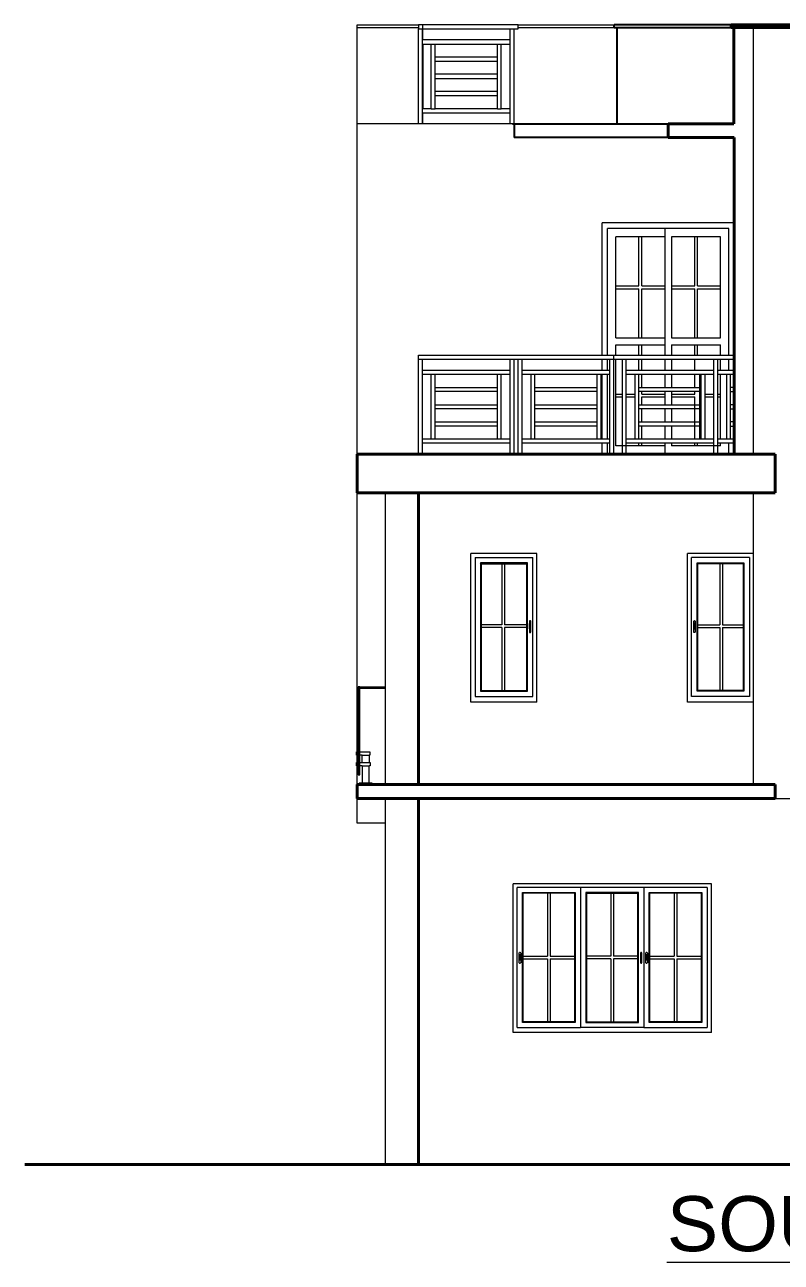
# Model space of a CAD drawing. Header units: inches. Extents: x 136316 to 139491, y -21083 to -17511.
# Drawn here: x 137223.7 to 137498.4, y -20126.7 to -19677.2 of the extents above; entities that cross this region are included whole.
import ezdxf

# ---------------------------------------------------------------- set-up
doc = ezdxf.new("R2010")
doc.units = ezdxf.units.IN
doc.header["$LTSCALE"] = 0.5
doc.header["$MEASUREMENT"] = 0
for name, color, linetype, lineweight in [('Annotate-Lite.w', 177, 'Continuous', 9), ('DIM 1-100', 4, 'Continuous', 13), ('HACTH', 253, 'Continuous', 9), ('PARAPET', 50, 'Continuous', 13), ('Text-100.w', 254, 'Continuous', 9), ('wall', 1, 'Continuous', 40), ('wall light', 6, 'Continuous', 25), ('window', 4, 'Continuous', 13)]:
    doc.layers.add(name, color=color, linetype=linetype, lineweight=lineweight)
doc.styles.add('arial', font='arial.ttf')

msp = doc.modelspace()

# ---------------------------------------------------------------- linework, layer by layer
at = {"layer": 'Annotate-Lite.w'}
for p, q in [((137344.38, -19713.19), (137344.38, -19677.19)), ((137344.38, -19677.19), (137366.71, -19677.19)), ((137402.93, -19677.19), (137437.71, -19677.19)), ((137344.38, -19678.19), (137366.71, -19678.19)), ((137402.93, -19678.19), (137437.71, -19678.19))]:
    msp.add_line(p, q, dxfattribs=at)
at = {"layer": 'DIM 1-100'}
for p, q in [((137481.36, -19749.19), (137433.36, -19749.19)), ((137433.36, -19797.19), (137433.36, -19749.19)), ((137479.36, -19751.19), (137435.36, -19751.19)), ((137435.36, -19797.19), (137435.36, -19751.19)), ((137479.36, -19797.19), (137479.36, -19751.19)), ((137456.11, -19754.19), (137438.36, -19754.19)), ((137438.36, -19790.94), (137438.36, -19754.19)), ((137476.36, -19754.19), (137458.61, -19754.19)), ((137476.36, -19790.94), (137476.36, -19754.19)), ((137438.36, -19797.19), (137438.36, -19793.44)), ((137476.36, -19797.19), (137476.36, -19793.44)), ((137433.36, -19802.69), (137433.36, -19798.69)), ((137435.36, -19802.69), (137435.36, -19798.69)), ((137438.36, -19830.19), (137438.36, -19798.69)), ((137476.36, -19802.69), (137476.36, -19798.69)), ((137479.36, -19802.69), (137479.36, -19798.69)), ((137433.36, -19827.69), (137433.36, -19804.19)), ((137435.36, -19827.69), (137435.36, -19804.19)), ((137476.36, -19827.69), (137476.36, -19804.19)), ((137433.36, -19833.19), (137433.36, -19829.19)), ((137435.36, -19833.19), (137435.36, -19829.19)), ((137456.11, -19830.19), (137438.36, -19830.19)), ((137476.36, -19830.19), (137458.61, -19830.19)), ((137476.36, -19830.19), (137476.36, -19829.19)), ((137479.36, -19833.19), (137479.36, -19829.19))]:
    msp.add_line(p, q, dxfattribs=at)
at = {"layer": 'HACTH'}
for p, q in [((137488.36, -19833.19), (137488.36, -19678.19)), ((137468.83, -19827.69), (137468.83, -19804.19)), ((137488.36, -19869.19), (137488.36, -19847.19)), ((137488.36, -19953.19), (137488.36, -19869.19)), ((137366.71, -19953.19), (137354.86, -19953.19)), ((137496.19, -19958.19), (137513.61, -19958.19))]:
    msp.add_line(p, q, dxfattribs=at)
at = {"layer": 'PARAPET'}
for p, q in [((137366.71, -19677.19), (137366.71, -19678.69)), ((137368.21, -19677.19), (137366.71, -19677.19)), ((137368.21, -19678.69), (137368.21, -19677.19)), ((137402.93, -19677.19), (137368.21, -19677.19)), ((137402.93, -19678.69), (137402.93, -19677.19)), ((137366.71, -19678.69), (137368.1, -19678.69)), ((137366.71, -19713.19), (137366.71, -19678.69)), ((137368.1, -19713.19), (137368.1, -19678.69)), ((137368.1, -19678.69), (137368.21, -19678.69)), ((137368.21, -19682.69), (137368.21, -19678.69)), ((137368.21, -19678.69), (137402.93, -19678.69)), ((137399.99, -19713.19), (137399.99, -19678.69)), ((137401.37, -19713.19), (137401.37, -19678.69)), ((137368.21, -19682.69), (137368.1, -19682.69)), ((137368.1, -19684.19), (137399.99, -19684.19)), ((137399.99, -19682.69), (137368.21, -19682.69)), ((137368.21, -19684.19), (137368.21, -19707.69)), ((137371.33, -19707.69), (137371.33, -19684.19)), ((137372.72, -19707.69), (137372.72, -19684.19)), ((137395.37, -19707.69), (137395.37, -19684.19)), ((137396.75, -19707.69), (137396.75, -19684.19)), ((137395.37, -19688.94), (137372.72, -19688.94)), ((137372.72, -19690.44), (137395.37, -19690.44)), ((137395.37, -19695.19), (137372.72, -19695.19)), ((137372.72, -19696.69), (137395.37, -19696.69)), ((137395.37, -19701.44), (137372.72, -19701.44)), ((137372.72, -19702.94), (137395.37, -19702.94)), ((137368.21, -19707.69), (137368.1, -19707.69)), ((137368.1, -19709.19), (137399.99, -19709.19)), ((137371.33, -19707.69), (137368.21, -19707.69)), ((137368.21, -19713.19), (137368.21, -19709.19)), ((137371.33, -19707.69), (137372.72, -19707.69)), ((137395.37, -19707.69), (137372.72, -19707.69)), ((137395.37, -19707.69), (137396.75, -19707.69)), ((137399.99, -19707.69), (137396.75, -19707.69)), ((137366.71, -19713.19), (137344.38, -19713.19)), ((137344.38, -19833.19), (137344.38, -19713.19)), ((137368.1, -19713.19), (137366.71, -19713.19)), ((137368.21, -19713.19), (137368.1, -19713.19)), ((137401.37, -19713.19), (137368.21, -19713.19)), ((137366.71, -19833.19), (137366.71, -19797.19)), ((137366.71, -19797.19), (137481.36, -19797.19)), ((137366.71, -19798.69), (137481.36, -19798.69)), ((137368.1, -19833.19), (137368.1, -19798.69)), ((137399.99, -19833.19), (137399.99, -19798.69)), ((137401.37, -19833.19), (137401.37, -19798.69)), ((137402.93, -19833.19), (137402.93, -19798.69)), ((137404.31, -19833.19), (137404.31, -19798.92)), ((137436.2, -19833.19), (137436.2, -19798.69)), ((137437.59, -19833.19), (137437.59, -19797.19)), ((137440.7, -19833.19), (137440.7, -19798.69)), ((137442.08, -19833.19), (137442.08, -19798.92)), ((137473.97, -19833.19), (137473.97, -19798.69)), ((137475.36, -19833.19), (137475.36, -19798.69)), ((137368.1, -19802.69), (137384.16, -19802.69)), ((137384.16, -19802.69), (137399.99, -19802.69)), ((137404.31, -19802.69), (137420.16, -19802.69)), ((137420.16, -19802.69), (137436.2, -19802.69)), ((137442.08, -19802.69), (137457.93, -19802.69)), ((137457.93, -19802.69), (137473.97, -19802.69)), ((137475.36, -19802.69), (137481.36, -19802.69)), ((137399.99, -19804.19), (137368.1, -19804.19)), ((137371.33, -19827.69), (137371.33, -19804.19)), ((137372.72, -19827.69), (137372.72, -19804.19)), ((137395.37, -19827.69), (137395.37, -19804.19)), ((137396.75, -19827.69), (137396.75, -19804.19)), ((137436.2, -19804.19), (137404.31, -19804.19)), ((137407.55, -19827.69), (137407.55, -19804.19)), ((137408.94, -19827.69), (137408.94, -19804.19)), ((137431.58, -19827.69), (137431.58, -19804.19)), ((137432.97, -19827.69), (137432.97, -19804.19)), ((137473.97, -19804.19), (137442.08, -19804.19)), ((137445.32, -19827.69), (137445.32, -19804.19)), ((137446.7, -19827.69), (137446.7, -19804.19)), ((137469.35, -19827.69), (137469.35, -19804.19)), ((137470.74, -19827.69), (137470.74, -19804.19)), ((137481.36, -19804.19), (137475.36, -19804.19)), ((137478.6, -19827.69), (137478.6, -19804.19)), ((137479.98, -19827.69), (137479.98, -19804.19)), ((137372.72, -19808.94), (137395.37, -19808.94)), ((137395.37, -19810.44), (137372.72, -19810.44)), ((137408.94, -19808.94), (137431.58, -19808.94)), ((137431.58, -19810.44), (137408.94, -19810.44)), ((137446.7, -19808.94), (137469.35, -19808.94)), ((137469.35, -19810.44), (137446.7, -19810.44)), ((137481.36, -19808.94), (137479.98, -19808.94)), ((137479.98, -19810.44), (137481.36, -19810.44)), ((137372.72, -19815.19), (137395.37, -19815.19)), ((137395.37, -19816.69), (137372.72, -19816.69)), ((137408.94, -19815.19), (137431.58, -19815.19)), ((137431.58, -19816.69), (137408.94, -19816.69)), ((137446.7, -19815.19), (137469.35, -19815.19)), ((137469.35, -19816.69), (137446.7, -19816.69)), ((137481.36, -19815.19), (137479.98, -19815.19)), ((137479.98, -19816.69), (137481.36, -19816.69)), ((137372.72, -19821.44), (137395.37, -19821.44)), ((137408.94, -19821.44), (137431.58, -19821.44)), ((137446.7, -19821.44), (137469.35, -19821.44)), ((137481.36, -19821.44), (137479.98, -19821.44)), ((137395.37, -19822.94), (137372.72, -19822.94)), ((137431.58, -19822.94), (137408.94, -19822.94)), ((137469.35, -19822.94), (137446.7, -19822.94)), ((137479.98, -19822.94), (137481.36, -19822.94)), ((137371.33, -19827.69), (137368.1, -19827.69)), ((137399.99, -19829.19), (137368.1, -19829.19)), ((137372.72, -19827.69), (137371.33, -19827.69)), ((137395.37, -19827.69), (137372.72, -19827.69)), ((137396.75, -19827.69), (137395.37, -19827.69)), ((137399.99, -19827.69), (137396.75, -19827.69)), ((137407.55, -19827.69), (137404.31, -19827.69)), ((137436.2, -19829.19), (137404.31, -19829.19)), ((137408.94, -19827.69), (137407.55, -19827.69)), ((137431.58, -19827.69), (137408.94, -19827.69)), ((137432.97, -19827.69), (137431.58, -19827.69)), ((137436.2, -19827.69), (137432.97, -19827.69)), ((137445.32, -19827.69), (137442.08, -19827.69)), ((137473.97, -19829.19), (137442.08, -19829.19)), ((137446.7, -19827.69), (137445.32, -19827.69)), ((137469.35, -19827.69), (137446.7, -19827.69)), ((137470.74, -19827.69), (137469.35, -19827.69)), ((137473.97, -19827.69), (137470.74, -19827.69)), ((137481.36, -19827.69), (137475.36, -19827.69)), ((137481.36, -19829.19), (137475.36, -19829.19)), ((137475.58, -19833.19), (137475.36, -19833.19)), ((137344.38, -19941.32), (137344.38, -19847.19)), ((137354.71, -19953.19), (137354.71, -19847.19)), ((137344.38, -19945.1), (137344.38, -19942.53)), ((137344.38, -19953.19), (137344.38, -19946.34)), ((137344.38, -19967.19), (137344.38, -19958.17)), ((137354.71, -20091.19), (137354.71, -19958.19)), ((137354.71, -19967.19), (137344.38, -19967.19))]:
    msp.add_line(p, q, dxfattribs=at)
at = {"layer": 'wall'}
for p, q in [((137480.23, -19677.19), (137610.86, -19677.19)), ((137480.23, -19678.19), (137480.23, -19677.19)), ((137480.23, -19678.19), (137610.86, -19678.19)), ((137481.23, -19713.19), (137481.23, -19678.19)), ((137457.36, -19713.19), (137457.36, -19718.19)), ((137457.36, -19713.19), (137481.23, -19713.19)), ((137481.23, -19713.19), (137481.23, -19713.19)), ((137457.36, -19718.19), (137481.36, -19718.19)), ((137481.36, -19718.19), (137481.36, -19833.19)), ((137496.19, -19833.19), (137344.38, -19833.19)), ((137344.38, -19847.19), (137344.38, -19833.19)), ((137496.19, -19847.19), (137496.19, -19833.19)), ((137344.38, -19847.19), (137354.86, -19847.19)), ((137354.86, -19847.19), (137366.71, -19847.19)), ((137366.71, -19847.19), (137496.19, -19847.19)), ((137366.71, -19925.19), (137366.71, -19847.19)), ((137366.71, -19953.19), (137366.71, -19925.19)), ((137344.38, -19958.19), (137344.38, -19953.19)), ((137488.36, -19953.19), (137344.38, -19953.19)), ((137488.36, -19953.19), (137496.19, -19953.19)), ((137496.19, -19953.19), (137496.19, -19958.19)), ((137344.38, -19958.19), (137354.86, -19958.19)), ((137354.86, -19958.19), (137496.19, -19958.19)), ((137366.71, -19958.19), (137366.71, -20091.19)), ((137223.71, -20091.19), (137862.15, -20091.19))]:
    msp.add_line(p, q, dxfattribs=at)
at = {"layer": 'wall light'}
for p, q in [((137437.71, -19678.19), (137437.71, -19677.19)), ((137480.23, -19677.19), (137437.71, -19677.19)), ((137437.71, -19678.19), (137480.23, -19678.19)), ((137438.71, -19678.19), (137438.71, -19713.19)), ((137400.87, -19713.19), (137457.36, -19713.19)), ((137401.37, -19713.19), (137401.37, -19718.19)), ((137457.49, -19718.19), (137401.37, -19718.19)), ((137366.71, -19953.19), (137366.71, -19847.19)), ((137366.71, -20091.19), (137366.71, -19958.19))]:
    msp.add_line(p, q, dxfattribs=at)
at = {"layer": 'window'}
for p, q in [((137456.11, -19751.19), (137456.11, -19797.19)), ((137446.73, -19772.07), (137446.73, -19754.19)), ((137447.73, -19772.07), (137447.73, -19754.19)), ((137458.61, -19754.19), (137458.61, -19790.94)), ((137466.98, -19772.07), (137466.98, -19754.19)), ((137467.98, -19772.07), (137467.98, -19754.19)), ((137438.36, -19772.07), (137446.73, -19772.07)), ((137447.73, -19772.07), (137456.11, -19772.07)), ((137458.61, -19772.07), (137466.98, -19772.07)), ((137467.98, -19772.07), (137476.36, -19772.07)), ((137438.36, -19773.07), (137446.73, -19773.07)), ((137446.73, -19790.94), (137446.73, -19773.07)), ((137447.73, -19790.94), (137447.73, -19773.07)), ((137447.73, -19773.07), (137456.11, -19773.07)), ((137458.61, -19773.07), (137466.98, -19773.07)), ((137466.98, -19790.94), (137466.98, -19773.07)), ((137467.98, -19790.94), (137467.98, -19773.07)), ((137467.98, -19773.07), (137476.36, -19773.07)), ((137438.36, -19790.94), (137456.11, -19790.94)), ((137438.36, -19793.44), (137456.11, -19793.44)), ((137446.73, -19797.19), (137446.73, -19793.44)), ((137447.73, -19797.19), (137447.73, -19793.44)), ((137458.61, -19790.94), (137476.36, -19790.94)), ((137458.61, -19793.44), (137458.61, -19797.19)), ((137458.61, -19793.44), (137476.36, -19793.44)), ((137466.98, -19797.19), (137466.98, -19793.44)), ((137467.98, -19797.19), (137467.98, -19793.44)), ((137446.73, -19802.69), (137446.73, -19798.69)), ((137447.73, -19802.69), (137447.73, -19798.69)), ((137456.11, -19798.69), (137456.11, -19802.69)), ((137458.61, -19798.69), (137458.61, -19802.69)), ((137466.98, -19802.69), (137466.98, -19798.69)), ((137446.73, -19808.94), (137446.73, -19804.19)), ((137447.73, -19808.94), (137447.73, -19804.19)), ((137456.11, -19804.19), (137456.11, -19808.94)), ((137458.61, -19804.19), (137458.61, -19808.94)), ((137466.98, -19808.94), (137466.98, -19804.19)), ((137438.36, -19811.32), (137440.7, -19811.32)), ((137438.36, -19812.32), (137440.7, -19812.32)), ((137442.08, -19811.32), (137445.32, -19811.32)), ((137442.08, -19812.32), (137445.32, -19812.32)), ((137446.7, -19811.32), (137446.73, -19811.32)), ((137446.7, -19812.32), (137446.73, -19812.32)), ((137446.73, -19811.32), (137446.73, -19810.44)), ((137446.73, -19815.19), (137446.73, -19812.32)), ((137447.73, -19811.32), (137447.73, -19810.44)), ((137447.73, -19811.32), (137456.11, -19811.32)), ((137447.73, -19815.19), (137447.73, -19812.32)), ((137447.73, -19812.32), (137456.11, -19812.32)), ((137456.11, -19810.44), (137456.11, -19815.19)), ((137458.61, -19810.44), (137458.61, -19815.19)), ((137458.61, -19811.32), (137466.98, -19811.32)), ((137458.61, -19812.32), (137466.98, -19812.32)), ((137466.98, -19811.32), (137466.98, -19810.44)), ((137466.98, -19827.69), (137466.98, -19812.32)), ((137468.83, -19811.32), (137469.35, -19811.32)), ((137468.83, -19812.32), (137469.35, -19812.32)), ((137470.74, -19811.32), (137473.97, -19811.32)), ((137470.74, -19812.32), (137473.97, -19812.32)), ((137475.36, -19811.32), (137476.36, -19811.32)), ((137475.36, -19812.32), (137476.36, -19812.32)), ((137446.73, -19821.44), (137446.73, -19816.69)), ((137447.73, -19821.44), (137447.73, -19816.69)), ((137456.11, -19816.69), (137456.11, -19821.44)), ((137458.61, -19816.69), (137458.61, -19821.44)), ((137446.73, -19827.69), (137446.73, -19822.94)), ((137447.73, -19827.69), (137447.73, -19822.94)), ((137456.11, -19822.94), (137456.11, -19827.69)), ((137458.61, -19822.94), (137458.61, -19827.69)), ((137446.73, -19830.19), (137446.73, -19829.19)), ((137447.73, -19830.19), (137447.73, -19829.19)), ((137456.11, -19829.19), (137456.11, -19833.19)), ((137458.61, -19829.19), (137458.61, -19830.19)), ((137466.98, -19830.19), (137466.98, -19829.19)), ((137467.98, -19830.19), (137467.98, -19829.19)), ((137385.71, -19923.19), (137385.71, -19869.19)), ((137409.71, -19869.19), (137385.71, -19869.19)), ((137387.21, -19870.69), (137408.21, -19870.69)), ((137387.21, -19870.69), (137387.21, -19921.19)), ((137408.21, -19921.19), (137408.21, -19870.69)), ((137409.71, -19923.19), (137409.71, -19869.19)), ((137464.36, -19923.19), (137464.36, -19869.19)), ((137488.36, -19869.19), (137464.36, -19869.19)), ((137465.86, -19921.19), (137465.86, -19870.69)), ((137486.86, -19870.69), (137465.86, -19870.69)), ((137486.86, -19870.69), (137486.86, -19921.19)), ((137406.21, -19872.69), (137389.21, -19872.69)), ((137389.21, -19872.69), (137389.21, -19919.19)), ((137389.46, -19872.94), (137389.21, -19872.69)), ((137389.46, -19872.94), (137389.46, -19918.94)), ((137389.46, -19872.94), (137405.96, -19872.94)), ((137396.96, -19872.94), (137396.96, -19895.15)), ((137397.96, -19872.94), (137397.96, -19895.15)), ((137405.96, -19872.94), (137406.21, -19872.69)), ((137405.96, -19918.94), (137405.96, -19872.94)), ((137406.21, -19919.19), (137406.21, -19872.69)), ((137467.86, -19919.19), (137467.86, -19872.69)), ((137467.86, -19872.69), (137484.86, -19872.69)), ((137468.11, -19872.94), (137467.86, -19872.69)), ((137468.11, -19918.94), (137468.11, -19872.94)), ((137484.61, -19872.94), (137468.11, -19872.94)), ((137476.11, -19872.94), (137476.11, -19895.15)), ((137477.11, -19872.94), (137477.11, -19895.15)), ((137484.61, -19872.94), (137484.86, -19872.69)), ((137484.61, -19872.94), (137484.61, -19918.94)), ((137484.86, -19872.69), (137484.86, -19919.19)), ((137396.96, -19895.15), (137389.46, -19895.15)), ((137396.96, -19896.15), (137389.46, -19896.15)), ((137396.96, -19896.15), (137396.96, -19918.94)), ((137405.96, -19895.15), (137397.96, -19895.15)), ((137397.96, -19896.15), (137397.96, -19918.94)), ((137405.96, -19896.15), (137397.96, -19896.15)), ((137406.94, -19893.83), (137406.93, -19893.87)), ((137406.93, -19893.87), (137406.93, -19893.91)), ((137406.93, -19893.91), (137406.93, -19897.68)), ((137406.93, -19897.72), (137406.93, -19897.68)), ((137406.93, -19897.68), (137406.94, -19897.76)), ((137406.93, -19897.72), (137406.94, -19897.76)), ((137406.96, -19893.8), (137406.94, -19893.83)), ((137406.94, -19897.76), (137406.96, -19897.79)), ((137406.98, -19893.76), (137406.96, -19893.8)), ((137406.96, -19897.79), (137406.98, -19897.82)), ((137407.01, -19893.74), (137406.98, -19893.76)), ((137406.98, -19897.82), (137407.01, -19897.85)), ((137407.04, -19893.71), (137407.01, -19893.74)), ((137407.01, -19897.85), (137407.04, -19897.88)), ((137407.02, -19894.66), (137407.04, -19894.63)), ((137407.02, -19894.68), (137407.02, -19894.66)), ((137407.02, -19894.71), (137407.02, -19894.68)), ((137407.02, -19894.98), (137407.02, -19894.71)), ((137407.02, -19894.93), (137407.04, -19894.91)), ((137407.02, -19894.96), (137407.02, -19894.93)), ((137407.02, -19894.98), (137407.02, -19894.96)), ((137407.02, -19896.61), (137407.02, -19894.98)), ((137407.02, -19896.61), (137407.02, -19896.63)), ((137407.02, -19896.63), (137407.02, -19896.66)), ((137407.02, -19896.66), (137407.04, -19896.68)), ((137407.08, -19893.69), (137407.04, -19893.71)), ((137407.04, -19894.63), (137407.05, -19894.61)), ((137407.04, -19894.91), (137407.05, -19894.89)), ((137407.04, -19896.68), (137407.05, -19896.7)), ((137407.04, -19897.88), (137407.08, -19897.9)), ((137407.05, -19894.61), (137407.07, -19894.59)), ((137407.05, -19894.89), (137407.07, -19894.87)), ((137407.05, -19896.7), (137407.07, -19896.72)), ((137407.07, -19894.59), (137407.09, -19894.57)), ((137407.07, -19894.87), (137407.09, -19894.85)), ((137407.07, -19896.72), (137407.09, -19896.74)), ((137407.12, -19893.68), (137407.08, -19893.69)), ((137407.08, -19897.9), (137407.12, -19897.91)), ((137407.09, -19894.57), (137407.12, -19894.56)), ((137407.09, -19894.85), (137407.12, -19894.84)), ((137407.09, -19896.74), (137407.12, -19896.75)), ((137407.16, -19893.67), (137407.12, -19893.68)), ((137407.12, -19894.56), (137407.14, -19894.55)), ((137407.12, -19894.84), (137407.14, -19894.83)), ((137407.12, -19896.75), (137407.14, -19896.76)), ((137407.12, -19897.91), (137407.16, -19897.92)), ((137407.14, -19894.55), (137407.17, -19894.54)), ((137407.14, -19894.83), (137407.17, -19894.82)), ((137407.14, -19896.76), (137407.17, -19896.77)), ((137407.2, -19893.66), (137407.16, -19893.67)), ((137407.16, -19897.92), (137407.2, -19897.93)), ((137407.17, -19894.54), (137407.2, -19894.54)), ((137407.17, -19894.82), (137407.2, -19894.82)), ((137407.17, -19896.77), (137407.2, -19896.77)), ((137407.24, -19893.67), (137407.2, -19893.66)), ((137407.2, -19894.54), (137407.23, -19894.54)), ((137407.2, -19894.82), (137407.23, -19894.82)), ((137407.2, -19896.77), (137407.23, -19896.77)), ((137407.2, -19897.93), (137407.24, -19897.92)), ((137407.23, -19894.54), (137407.26, -19894.55)), ((137407.23, -19894.82), (137407.26, -19894.83)), ((137407.23, -19896.77), (137407.26, -19896.76)), ((137407.29, -19893.68), (137407.24, -19893.67)), ((137407.24, -19897.92), (137407.29, -19897.91)), ((137407.26, -19894.55), (137407.28, -19894.56)), ((137407.26, -19894.83), (137407.28, -19894.84)), ((137407.26, -19896.76), (137407.28, -19896.75)), ((137407.28, -19894.56), (137407.31, -19894.57)), ((137407.28, -19894.84), (137407.31, -19894.85)), ((137407.28, -19896.75), (137407.31, -19896.74)), ((137407.33, -19893.69), (137407.29, -19893.68)), ((137407.29, -19897.91), (137407.33, -19897.9)), ((137407.31, -19894.57), (137407.33, -19894.59)), ((137407.31, -19894.85), (137407.33, -19894.87)), ((137407.31, -19896.74), (137407.33, -19896.72)), ((137407.36, -19893.71), (137407.33, -19893.69)), ((137407.33, -19894.59), (137407.35, -19894.61)), ((137407.33, -19894.87), (137407.35, -19894.89)), ((137407.33, -19896.72), (137407.35, -19896.7)), ((137407.33, -19897.9), (137407.36, -19897.88)), ((137407.35, -19894.61), (137407.37, -19894.63)), ((137407.35, -19894.89), (137407.37, -19894.91)), ((137407.35, -19896.7), (137407.37, -19896.68)), ((137407.4, -19893.74), (137407.36, -19893.71)), ((137407.36, -19897.88), (137407.4, -19897.85)), ((137407.37, -19894.63), (137407.38, -19894.66)), ((137407.37, -19894.91), (137407.38, -19894.93)), ((137407.37, -19896.68), (137407.38, -19896.66)), ((137407.38, -19894.66), (137407.38, -19894.68)), ((137407.38, -19894.68), (137407.39, -19894.71)), ((137407.38, -19894.93), (137407.38, -19894.96)), ((137407.38, -19894.96), (137407.39, -19894.98)), ((137407.38, -19896.63), (137407.39, -19896.61)), ((137407.38, -19896.66), (137407.38, -19896.63)), ((137407.39, -19896.61), (137407.39, -19894.71)), ((137407.42, -19893.76), (137407.4, -19893.74)), ((137407.4, -19897.85), (137407.42, -19897.82)), ((137407.45, -19893.8), (137407.42, -19893.76)), ((137407.42, -19897.82), (137407.45, -19897.79)), ((137407.46, -19893.83), (137407.45, -19893.8)), ((137407.45, -19897.79), (137407.46, -19897.76)), ((137407.47, -19893.87), (137407.46, -19893.83)), ((137407.48, -19893.91), (137407.46, -19893.83)), ((137407.46, -19897.76), (137407.47, -19897.72)), ((137407.48, -19893.91), (137407.47, -19893.87)), ((137407.47, -19897.72), (137407.48, -19897.68)), ((137407.48, -19897.68), (137407.48, -19893.91)), ((137466.6, -19893.87), (137466.61, -19893.83)), ((137466.6, -19893.91), (137466.61, -19893.83)), ((137466.6, -19893.91), (137466.6, -19893.87)), ((137466.6, -19897.68), (137466.6, -19893.91)), ((137466.6, -19897.72), (137466.6, -19897.68)), ((137466.61, -19897.76), (137466.6, -19897.72)), ((137466.61, -19893.83), (137466.63, -19893.8)), ((137466.61, -19897.76), (137466.63, -19897.79)), ((137466.63, -19893.8), (137466.65, -19893.76)), ((137466.63, -19897.79), (137466.65, -19897.82)), ((137466.68, -19893.74), (137466.65, -19893.76)), ((137466.65, -19897.82), (137466.68, -19897.85)), ((137466.71, -19893.71), (137466.68, -19893.74)), ((137466.71, -19897.88), (137466.68, -19897.85)), ((137466.7, -19894.66), (137466.69, -19894.68)), ((137466.69, -19894.68), (137466.69, -19894.71)), ((137466.69, -19894.71), (137466.69, -19896.61)), ((137466.69, -19896.63), (137466.69, -19896.61)), ((137466.7, -19896.66), (137466.69, -19896.63)), ((137466.71, -19894.63), (137466.7, -19894.66)), ((137466.71, -19896.68), (137466.7, -19896.66)), ((137466.71, -19893.71), (137466.75, -19893.69)), ((137466.72, -19894.61), (137466.71, -19894.63)), ((137466.72, -19896.7), (137466.71, -19896.68)), ((137466.75, -19897.9), (137466.71, -19897.88)), ((137466.74, -19894.59), (137466.72, -19894.61)), ((137466.74, -19896.72), (137466.72, -19896.7)), ((137466.76, -19894.57), (137466.74, -19894.59)), ((137466.76, -19896.74), (137466.74, -19896.72)), ((137466.79, -19893.68), (137466.75, -19893.69)), ((137466.75, -19897.9), (137466.79, -19897.91)), ((137466.79, -19894.56), (137466.76, -19894.57)), ((137466.79, -19896.75), (137466.76, -19896.74)), ((137466.83, -19893.67), (137466.79, -19893.68)), ((137466.82, -19894.55), (137466.79, -19894.56)), ((137466.82, -19896.76), (137466.79, -19896.75)), ((137466.83, -19897.92), (137466.79, -19897.91)), ((137466.84, -19894.54), (137466.82, -19894.55)), ((137466.84, -19896.77), (137466.82, -19896.76)), ((137466.87, -19893.66), (137466.83, -19893.67)), ((137466.87, -19897.93), (137466.83, -19897.92)), ((137466.87, -19894.54), (137466.84, -19894.54)), ((137466.87, -19896.77), (137466.84, -19896.77)), ((137466.92, -19893.67), (137466.87, -19893.66)), ((137466.9, -19894.54), (137466.87, -19894.54)), ((137466.9, -19896.77), (137466.87, -19896.77)), ((137466.87, -19897.93), (137466.92, -19897.92)), ((137466.93, -19894.55), (137466.9, -19894.54)), ((137466.93, -19896.76), (137466.9, -19896.77)), ((137466.92, -19893.67), (137466.96, -19893.68)), ((137466.92, -19897.92), (137466.96, -19897.91)), ((137466.96, -19894.56), (137466.93, -19894.55)), ((137466.96, -19896.75), (137466.93, -19896.76)), ((137466.96, -19893.68), (137467, -19893.69)), ((137466.98, -19894.57), (137466.96, -19894.56)), ((137466.98, -19896.74), (137466.96, -19896.75)), ((137467, -19897.9), (137466.96, -19897.91)), ((137467, -19894.59), (137466.98, -19894.57)), ((137467, -19896.72), (137466.98, -19896.74)), ((137467, -19893.69), (137467.04, -19893.71)), ((137467.02, -19894.61), (137467, -19894.59)), ((137467.02, -19896.7), (137467, -19896.72)), ((137467.04, -19897.88), (137467, -19897.9)), ((137467.04, -19894.63), (137467.02, -19894.61)), ((137467.04, -19896.68), (137467.02, -19896.7)), ((137467.04, -19893.71), (137467.07, -19893.74)), ((137467.05, -19894.66), (137467.04, -19894.63)), ((137467.05, -19896.66), (137467.04, -19896.68)), ((137467.04, -19897.88), (137467.07, -19897.85)), ((137467.06, -19894.68), (137467.05, -19894.66)), ((137467.06, -19896.63), (137467.05, -19896.66)), ((137467.06, -19894.71), (137467.06, -19894.68)), ((137467.06, -19896.61), (137467.06, -19894.71)), ((137467.06, -19896.61), (137467.06, -19896.63)), ((137467.07, -19893.74), (137467.1, -19893.76)), ((137467.07, -19897.85), (137467.1, -19897.82)), ((137467.12, -19893.8), (137467.1, -19893.76)), ((137467.1, -19897.82), (137467.12, -19897.79)), ((137467.14, -19893.83), (137467.12, -19893.8)), ((137467.14, -19897.76), (137467.12, -19897.79)), ((137467.15, -19893.87), (137467.14, -19893.83)), ((137467.15, -19897.68), (137467.14, -19897.76)), ((137467.15, -19897.72), (137467.14, -19897.76)), ((137467.15, -19893.87), (137467.15, -19893.91)), ((137467.15, -19893.91), (137467.15, -19897.68)), ((137467.15, -19897.72), (137467.15, -19897.68)), ((137468.11, -19895.15), (137476.11, -19895.15)), ((137468.11, -19896.15), (137476.11, -19896.15)), ((137476.11, -19896.15), (137476.11, -19918.94)), ((137477.11, -19895.15), (137484.61, -19895.15)), ((137477.11, -19896.15), (137484.61, -19896.15)), ((137477.11, -19896.15), (137477.11, -19918.94)), ((137345.34, -19917.61), (137344.81, -19917.61)), ((137344.81, -19917.61), (137344.81, -19949.61)), ((137345.34, -19949.61), (137345.34, -19917.61)), ((137345.34, -19917.61), (137354.71, -19917.61)), ((137345.34, -19918.13), (137354.71, -19918.13)), ((137389.46, -19918.94), (137389.21, -19919.19)), ((137389.21, -19919.19), (137406.21, -19919.19)), ((137389.46, -19918.94), (137405.96, -19918.94)), ((137406.21, -19919.19), (137405.96, -19918.94)), ((137467.86, -19919.19), (137468.11, -19918.94)), ((137484.86, -19919.19), (137467.86, -19919.19)), ((137484.61, -19918.94), (137468.11, -19918.94)), ((137484.61, -19918.94), (137484.86, -19919.19)), ((137344.81, -19920.64), (137344.48, -19920.64)), ((137344.48, -19920.64), (137344.48, -19922.81)), ((137344.81, -19922.81), (137344.48, -19922.81)), ((137409.71, -19923.19), (137385.71, -19923.19)), ((137387.21, -19921.19), (137408.21, -19921.19)), ((137488.36, -19923.19), (137464.36, -19923.19)), ((137486.86, -19921.19), (137465.86, -19921.19)), ((137344.81, -19941.25), (137344.18, -19941.25)), ((137344.18, -19942.53), (137344.18, -19941.25)), ((137344.18, -19942.53), (137344.81, -19942.53)), ((137344.38, -19941.52), (137344.38, -19941.38)), ((137344.38, -19941.79), (137344.38, -19941.6)), ((137344.38, -19941.99), (137344.38, -19941.89)), ((137344.38, -19942.27), (137344.38, -19942.09)), ((137344.38, -19942.5), (137344.38, -19942.35)), ((137345.34, -19941.25), (137349.01, -19941.25)), ((137346.18, -19942.53), (137345.34, -19942.53)), ((137346.18, -19942.5), (137348.8, -19942.5)), ((137346.18, -19942.5), (137346.18, -19942.53)), ((137346.18, -19945.13), (137346.18, -19942.53)), ((137348.8, -19942.5), (137348.8, -19942.53)), ((137349.01, -19942.53), (137348.8, -19942.53)), ((137348.8, -19942.53), (137348.8, -19945.13)), ((137349.01, -19941.25), (137349.01, -19942.53)), ((137344.18, -19945.09), (137344.81, -19945.09)), ((137344.18, -19946.37), (137344.18, -19945.09)), ((137344.81, -19946.37), (137344.18, -19946.37)), ((137344.38, -19945.28), (137344.38, -19945.13)), ((137344.38, -19945.54), (137344.38, -19945.36)), ((137344.38, -19945.73), (137344.38, -19945.63)), ((137344.38, -19946.03), (137344.38, -19945.83)), ((137344.38, -19946.3), (137344.38, -19946.11)), ((137345.34, -19945.56), (137345.44, -19945.56)), ((137345.44, -19945.91), (137345.34, -19945.91)), ((137345.44, -19945.09), (137346.18, -19945.09)), ((137345.44, -19946.37), (137345.44, -19945.09)), ((137346.18, -19946.37), (137345.44, -19946.37)), ((137346.18, -19945.13), (137348.8, -19945.13)), ((137346.18, -19946.34), (137348.8, -19946.34)), ((137346.18, -19946.37), (137346.18, -19946.34)), ((137346.18, -19946.37), (137346.18, -19952.7)), ((137348.8, -19945.09), (137349.12, -19945.09)), ((137348.8, -19952.7), (137348.8, -19946.34)), ((137349.12, -19946.37), (137348.8, -19946.37)), ((137349.12, -19945.09), (137349.12, -19946.37)), ((137344.81, -19949.61), (137345.34, -19949.61)), ((137344.53, -19953.19), (137344.38, -19953.19)), ((137344.53, -19953.19), (137345, -19953.19)), ((137345, -19953.19), (137345.11, -19952.75)), ((137345.11, -19952.74), (137345.12, -19952.73)), ((137345.11, -19952.75), (137345.11, -19952.74)), ((137345.11, -19952.74), (137345.11, -19952.74)), ((137345.11, -19952.75), (137345.11, -19952.75)), ((137345.11, -19952.75), (137345.11, -19952.75)), ((137345.12, -19952.72), (137345.13, -19952.72)), ((137345.12, -19952.72), (137345.12, -19952.73)), ((137345.12, -19952.73), (137345.12, -19952.73)), ((137345.12, -19952.73), (137345.12, -19952.73)), ((137345.14, -19952.71), (137345.13, -19952.72)), ((137345.13, -19952.72), (137345.13, -19952.72)), ((137345.14, -19952.71), (137345.14, -19952.71)), ((137345.15, -19952.71), (137345.14, -19952.71)), ((137345.15, -19952.71), (137345.15, -19952.71)), ((137345.16, -19952.71), (137345.15, -19952.71)), ((137345.16, -19952.71), (137345.17, -19952.7)), ((137345.16, -19952.71), (137345.16, -19952.71)), ((137345.17, -19952.7), (137345.17, -19952.7)), ((137345.18, -19952.7), (137345.17, -19952.7)), ((137345.18, -19952.7), (137345.18, -19952.7)), ((137349.8, -19952.7), (137345.18, -19952.7)), ((137349.8, -19952.7), (137349.8, -19952.7)), ((137349.81, -19952.7), (137349.8, -19952.7)), ((137349.82, -19952.7), (137349.81, -19952.7)), ((137349.82, -19952.7), (137349.82, -19952.71)), ((137349.83, -19952.71), (137349.82, -19952.71)), ((137349.83, -19952.71), (137349.84, -19952.71)), ((137349.83, -19952.71), (137349.83, -19952.71)), ((137349.85, -19952.72), (137349.84, -19952.71)), ((137349.84, -19952.71), (137349.84, -19952.71)), ((137349.84, -19952.71), (137349.84, -19952.71)), ((137349.85, -19952.72), (137349.86, -19952.72)), ((137349.85, -19952.72), (137349.85, -19952.72)), ((137349.86, -19952.73), (137349.86, -19952.72)), ((137349.86, -19952.73), (137349.87, -19952.73)), ((137349.86, -19952.73), (137349.86, -19952.73)), ((137349.87, -19952.74), (137349.87, -19952.73)), ((137349.87, -19952.75), (137349.87, -19952.74)), ((137349.87, -19952.74), (137349.87, -19952.74)), ((137349.88, -19952.75), (137349.87, -19952.75)), ((137349.88, -19952.75), (137349.88, -19952.75)), ((137349.98, -19953.19), (137349.88, -19952.75)), ((137401.03, -20043.19), (137401.03, -19989.19)), ((137473.03, -19989.19), (137401.03, -19989.19)), ((137402.53, -20041.42), (137402.53, -19990.53)), ((137471.53, -19990.53), (137402.53, -19990.53)), ((137404.5, -20039.62), (137404.5, -19992.33)), ((137404.5, -19992.33), (137423.57, -19992.33)), ((137404.74, -19992.55), (137404.5, -19992.33)), ((137423.33, -19992.55), (137423.57, -19992.33)), ((137423.57, -19992.33), (137423.57, -20039.62)), ((137425.53, -19990.53), (137425.53, -20041.42)), ((137446.57, -19992.33), (137427.5, -19992.33)), ((137427.5, -19992.33), (137427.5, -20039.62)), ((137427.74, -19992.55), (137427.5, -19992.33)), ((137446.33, -19992.55), (137446.57, -19992.33)), ((137446.57, -20039.62), (137446.57, -19992.33)), ((137448.53, -19990.53), (137448.53, -20041.42)), ((137450.5, -20039.62), (137450.5, -19992.33)), ((137450.5, -19992.33), (137469.57, -19992.33)), ((137450.74, -19992.55), (137450.5, -19992.33)), ((137469.33, -19992.55), (137469.57, -19992.33)), ((137469.57, -19992.33), (137469.57, -20039.62)), ((137471.53, -19990.53), (137471.53, -20041.42)), ((137473.03, -20043.19), (137473.03, -19989.19)), ((137404.74, -20039.39), (137404.74, -19992.55)), ((137423.33, -19992.55), (137404.74, -19992.55)), ((137413.54, -19992.55), (137413.54, -20015.52)), ((137414.53, -19992.55), (137414.53, -20015.52)), ((137423.33, -19992.55), (137423.33, -20039.39)), ((137427.74, -19992.55), (137427.74, -20039.39)), ((137427.74, -19992.55), (137446.33, -19992.55)), ((137436.54, -19992.55), (137436.54, -20015.52)), ((137437.53, -19992.55), (137437.53, -20015.52)), ((137446.33, -20039.39), (137446.33, -19992.55)), ((137450.74, -20039.39), (137450.74, -19992.55)), ((137469.33, -19992.55), (137450.74, -19992.55)), ((137459.54, -19992.55), (137459.54, -20015.52)), ((137460.53, -19992.55), (137460.53, -20015.52)), ((137469.33, -19992.55), (137469.33, -20039.39)), ((137403.26, -20014.37), (137403.27, -20014.34)), ((137403.26, -20014.4), (137403.27, -20014.34)), ((137403.26, -20014.4), (137403.26, -20014.37)), ((137403.26, -20017.8), (137403.26, -20014.4)), ((137403.27, -20014.34), (137403.29, -20014.3)), ((137403.29, -20014.3), (137403.31, -20014.27)), ((137403.34, -20014.25), (137403.31, -20014.27)), ((137403.37, -20014.23), (137403.34, -20014.25)), ((137403.37, -20014.23), (137403.41, -20014.21)), ((137403.45, -20014.19), (137403.41, -20014.21)), ((137403.49, -20014.19), (137403.45, -20014.19)), ((137403.53, -20014.18), (137403.49, -20014.19)), ((137403.57, -20014.19), (137403.53, -20014.18)), ((137403.57, -20014.19), (137403.61, -20014.19)), ((137403.61, -20014.19), (137403.65, -20014.21)), ((137403.65, -20014.21), (137403.69, -20014.23)), ((137403.69, -20014.23), (137403.72, -20014.25)), ((137403.72, -20014.25), (137403.75, -20014.27)), ((137403.77, -20014.3), (137403.75, -20014.27)), ((137403.79, -20014.34), (137403.77, -20014.3)), ((137403.8, -20014.37), (137403.79, -20014.34)), ((137403.8, -20014.37), (137403.8, -20014.4)), ((137403.8, -20014.4), (137403.8, -20017.8)), ((137447.28, -20014.34), (137447.27, -20014.37)), ((137447.27, -20014.37), (137447.27, -20014.4)), ((137447.27, -20014.4), (137447.27, -20017.8)), ((137447.3, -20014.3), (137447.28, -20014.34)), ((137447.32, -20014.27), (137447.3, -20014.3)), ((137447.35, -20014.25), (137447.32, -20014.27)), ((137447.38, -20014.23), (137447.35, -20014.25)), ((137447.42, -20014.21), (137447.38, -20014.23)), ((137447.46, -20014.19), (137447.42, -20014.21)), ((137447.5, -20014.19), (137447.46, -20014.19)), ((137447.54, -20014.18), (137447.5, -20014.19)), ((137447.58, -20014.19), (137447.54, -20014.18)), ((137447.62, -20014.19), (137447.58, -20014.19)), ((137447.66, -20014.21), (137447.62, -20014.19)), ((137447.7, -20014.23), (137447.66, -20014.21)), ((137447.73, -20014.25), (137447.7, -20014.23)), ((137447.76, -20014.27), (137447.73, -20014.25)), ((137447.78, -20014.3), (137447.76, -20014.27)), ((137447.8, -20014.34), (137447.78, -20014.3)), ((137447.81, -20014.37), (137447.8, -20014.34)), ((137447.81, -20014.4), (137447.8, -20014.34)), ((137447.81, -20014.4), (137447.81, -20014.37)), ((137447.81, -20017.8), (137447.81, -20014.4)), ((137449.26, -20014.37), (137449.27, -20014.34)), ((137449.26, -20014.4), (137449.27, -20014.34)), ((137449.26, -20014.4), (137449.26, -20014.37)), ((137449.26, -20017.8), (137449.26, -20014.4)), ((137449.27, -20014.34), (137449.29, -20014.3)), ((137449.29, -20014.3), (137449.31, -20014.27)), ((137449.34, -20014.25), (137449.31, -20014.27)), ((137449.37, -20014.23), (137449.34, -20014.25)), ((137449.37, -20014.23), (137449.41, -20014.21)), ((137449.45, -20014.19), (137449.41, -20014.21)), ((137449.49, -20014.19), (137449.45, -20014.19)), ((137449.53, -20014.18), (137449.49, -20014.19)), ((137449.57, -20014.19), (137449.53, -20014.18)), ((137449.57, -20014.19), (137449.61, -20014.19)), ((137449.61, -20014.19), (137449.65, -20014.21)), ((137449.65, -20014.21), (137449.69, -20014.23)), ((137449.69, -20014.23), (137449.72, -20014.25)), ((137449.72, -20014.25), (137449.75, -20014.27)), ((137449.77, -20014.3), (137449.75, -20014.27)), ((137449.79, -20014.34), (137449.77, -20014.3)), ((137449.8, -20014.37), (137449.79, -20014.34)), ((137449.8, -20014.37), (137449.8, -20014.4)), ((137449.8, -20014.4), (137449.8, -20017.8)), ((137403.26, -20017.83), (137403.26, -20017.8)), ((137403.27, -20017.86), (137403.26, -20017.83)), ((137403.27, -20017.86), (137403.29, -20017.9)), ((137403.29, -20017.9), (137403.31, -20017.93)), ((137403.31, -20017.93), (137403.34, -20017.95)), ((137403.37, -20017.97), (137403.34, -20017.95)), ((137403.36, -20015.08), (137403.35, -20015.1)), ((137403.35, -20015.1), (137403.35, -20015.12)), ((137403.35, -20015.12), (137403.35, -20016.83)), ((137403.35, -20016.85), (137403.35, -20016.83)), ((137403.36, -20016.88), (137403.35, -20016.85)), ((137403.37, -20015.06), (137403.36, -20015.08)), ((137403.37, -20016.9), (137403.36, -20016.88)), ((137403.38, -20015.04), (137403.37, -20015.06)), ((137403.38, -20016.92), (137403.37, -20016.9)), ((137403.41, -20017.99), (137403.37, -20017.97)), ((137403.4, -20015.02), (137403.38, -20015.04)), ((137403.4, -20016.93), (137403.38, -20016.92)), ((137403.42, -20015), (137403.4, -20015.02)), ((137403.42, -20016.95), (137403.4, -20016.93)), ((137403.41, -20017.99), (137403.45, -20018.01)), ((137403.45, -20014.99), (137403.42, -20015)), ((137403.45, -20016.96), (137403.42, -20016.95)), ((137403.47, -20014.98), (137403.45, -20014.99)), ((137403.47, -20016.97), (137403.45, -20016.96)), ((137403.49, -20018.01), (137403.45, -20018.01)), ((137403.5, -20014.98), (137403.47, -20014.98)), ((137403.5, -20016.98), (137403.47, -20016.97)), ((137403.53, -20018.02), (137403.49, -20018.01)), ((137403.53, -20014.97), (137403.5, -20014.98)), ((137403.53, -20016.98), (137403.5, -20016.98)), ((137403.56, -20014.98), (137403.53, -20014.97)), ((137403.56, -20016.98), (137403.53, -20016.98)), ((137403.53, -20018.02), (137403.57, -20018.01)), ((137403.59, -20014.98), (137403.56, -20014.98)), ((137403.59, -20016.97), (137403.56, -20016.98)), ((137403.57, -20018.01), (137403.61, -20018.01)), ((137403.61, -20014.99), (137403.59, -20014.98)), ((137403.61, -20016.96), (137403.59, -20016.97)), ((137403.64, -20015), (137403.61, -20014.99)), ((137403.64, -20016.95), (137403.61, -20016.96)), ((137403.65, -20017.99), (137403.61, -20018.01)), ((137403.66, -20015.02), (137403.64, -20015)), ((137403.66, -20016.93), (137403.64, -20016.95)), ((137403.69, -20017.97), (137403.65, -20017.99)), ((137403.68, -20015.04), (137403.66, -20015.02)), ((137403.68, -20016.92), (137403.66, -20016.93)), ((137403.69, -20015.06), (137403.68, -20015.04)), ((137403.69, -20016.9), (137403.68, -20016.92)), ((137403.7, -20015.08), (137403.69, -20015.06)), ((137403.7, -20016.88), (137403.69, -20016.9)), ((137403.69, -20017.97), (137403.72, -20017.95)), ((137403.71, -20015.1), (137403.7, -20015.08)), ((137403.71, -20016.85), (137403.7, -20016.88)), ((137403.71, -20015.12), (137403.71, -20015.1)), ((137403.71, -20016.83), (137403.71, -20015.12)), ((137403.71, -20016.83), (137403.71, -20016.85)), ((137403.72, -20017.95), (137403.75, -20017.93)), ((137403.75, -20017.93), (137403.77, -20017.9)), ((137403.79, -20017.86), (137403.77, -20017.9)), ((137403.8, -20017.8), (137403.79, -20017.86)), ((137403.8, -20017.83), (137403.79, -20017.86)), ((137403.8, -20017.83), (137403.8, -20017.8)), ((137404.74, -20015.52), (137413.54, -20015.52)), ((137404.74, -20016.42), (137413.54, -20016.42)), ((137413.54, -20016.42), (137413.54, -20039.39)), ((137414.53, -20015.52), (137423.33, -20015.52)), ((137414.53, -20016.42), (137423.33, -20016.42)), ((137414.53, -20016.42), (137414.53, -20039.39)), ((137436.54, -20015.52), (137427.74, -20015.52)), ((137436.54, -20016.42), (137427.74, -20016.42)), ((137436.54, -20016.42), (137436.54, -20039.39)), ((137446.33, -20015.52), (137437.53, -20015.52)), ((137437.53, -20016.42), (137437.53, -20039.39)), ((137446.33, -20016.42), (137437.53, -20016.42)), ((137447.27, -20017.83), (137447.27, -20017.8)), ((137447.27, -20017.8), (137447.28, -20017.86)), ((137447.27, -20017.83), (137447.28, -20017.86)), ((137447.28, -20017.86), (137447.3, -20017.9)), ((137447.3, -20017.9), (137447.32, -20017.93)), ((137447.32, -20017.93), (137447.35, -20017.95)), ((137447.35, -20017.95), (137447.38, -20017.97)), ((137447.36, -20015.1), (137447.37, -20015.08)), ((137447.36, -20015.12), (137447.36, -20015.1)), ((137447.36, -20015.37), (137447.36, -20015.12)), ((137447.36, -20015.35), (137447.37, -20015.33)), ((137447.36, -20015.37), (137447.36, -20015.35)), ((137447.36, -20016.83), (137447.36, -20015.37)), ((137447.36, -20016.83), (137447.36, -20016.85)), ((137447.36, -20016.85), (137447.37, -20016.88)), ((137447.37, -20015.08), (137447.38, -20015.06)), ((137447.37, -20015.33), (137447.38, -20015.3)), ((137447.37, -20016.88), (137447.38, -20016.9)), ((137447.38, -20015.06), (137447.39, -20015.04)), ((137447.38, -20015.3), (137447.39, -20015.28)), ((137447.38, -20016.9), (137447.39, -20016.92)), ((137447.38, -20017.97), (137447.42, -20017.99)), ((137447.39, -20015.04), (137447.41, -20015.02)), ((137447.39, -20015.28), (137447.41, -20015.27)), ((137447.39, -20016.92), (137447.41, -20016.93)), ((137447.41, -20015.02), (137447.43, -20015)), ((137447.41, -20015.27), (137447.43, -20015.25)), ((137447.41, -20016.93), (137447.43, -20016.95)), ((137447.42, -20017.99), (137447.46, -20018.01)), ((137447.43, -20015), (137447.46, -20014.99)), ((137447.43, -20015.25), (137447.46, -20015.24)), ((137447.43, -20016.95), (137447.46, -20016.96)), ((137447.46, -20014.99), (137447.48, -20014.98)), ((137447.46, -20015.24), (137447.48, -20015.23)), ((137447.46, -20016.96), (137447.48, -20016.97)), ((137447.46, -20018.01), (137447.5, -20018.01)), ((137447.48, -20014.98), (137447.51, -20014.98)), ((137447.48, -20015.23), (137447.51, -20015.22)), ((137447.48, -20016.97), (137447.51, -20016.98)), ((137447.5, -20018.01), (137447.54, -20018.02)), ((137447.51, -20014.98), (137447.54, -20014.97)), ((137447.51, -20015.22), (137447.54, -20015.22)), ((137447.51, -20016.98), (137447.54, -20016.98)), ((137447.54, -20014.97), (137447.57, -20014.98)), ((137447.54, -20015.22), (137447.57, -20015.22)), ((137447.54, -20016.98), (137447.57, -20016.98)), ((137447.54, -20018.02), (137447.58, -20018.01)), ((137447.57, -20014.98), (137447.6, -20014.98)), ((137447.57, -20015.22), (137447.6, -20015.23)), ((137447.57, -20016.98), (137447.6, -20016.97)), ((137447.58, -20018.01), (137447.62, -20018.01)), ((137447.6, -20014.98), (137447.62, -20014.99)), ((137447.6, -20015.23), (137447.62, -20015.24)), ((137447.6, -20016.97), (137447.62, -20016.96)), ((137447.62, -20014.99), (137447.65, -20015)), ((137447.62, -20015.24), (137447.65, -20015.25)), ((137447.62, -20016.96), (137447.65, -20016.95)), ((137447.62, -20018.01), (137447.66, -20017.99)), ((137447.65, -20015), (137447.67, -20015.02)), ((137447.65, -20015.25), (137447.67, -20015.27)), ((137447.65, -20016.95), (137447.67, -20016.93)), ((137447.66, -20017.99), (137447.7, -20017.97)), ((137447.67, -20015.02), (137447.69, -20015.04)), ((137447.67, -20015.27), (137447.69, -20015.28)), ((137447.67, -20016.93), (137447.69, -20016.92)), ((137447.69, -20015.04), (137447.7, -20015.06)), ((137447.69, -20015.28), (137447.7, -20015.3)), ((137447.69, -20016.92), (137447.7, -20016.9)), ((137447.7, -20015.06), (137447.71, -20015.08)), ((137447.7, -20015.3), (137447.71, -20015.33)), ((137447.7, -20016.9), (137447.71, -20016.88)), ((137447.7, -20017.97), (137447.73, -20017.95)), ((137447.71, -20015.08), (137447.72, -20015.1)), ((137447.71, -20015.33), (137447.72, -20015.35)), ((137447.71, -20016.88), (137447.72, -20016.85)), ((137447.72, -20015.1), (137447.72, -20015.12)), ((137447.72, -20016.83), (137447.72, -20015.12)), ((137447.72, -20015.35), (137447.72, -20015.37)), ((137447.72, -20016.85), (137447.72, -20016.83)), ((137447.73, -20017.95), (137447.76, -20017.93)), ((137447.76, -20017.93), (137447.78, -20017.9)), ((137447.78, -20017.9), (137447.8, -20017.86)), ((137447.8, -20017.86), (137447.81, -20017.83)), ((137447.81, -20017.83), (137447.81, -20017.8)), ((137449.26, -20017.83), (137449.26, -20017.8)), ((137449.27, -20017.86), (137449.26, -20017.83)), ((137449.27, -20017.86), (137449.29, -20017.9)), ((137449.29, -20017.9), (137449.31, -20017.93)), ((137449.31, -20017.93), (137449.34, -20017.95)), ((137449.37, -20017.97), (137449.34, -20017.95)), ((137449.36, -20015.08), (137449.35, -20015.1)), ((137449.35, -20015.1), (137449.35, -20015.12)), ((137449.35, -20015.12), (137449.35, -20016.83)), ((137449.35, -20016.85), (137449.35, -20016.83)), ((137449.36, -20016.88), (137449.35, -20016.85)), ((137449.37, -20015.06), (137449.36, -20015.08)), ((137449.37, -20016.9), (137449.36, -20016.88)), ((137449.38, -20015.04), (137449.37, -20015.06)), ((137449.38, -20016.92), (137449.37, -20016.9)), ((137449.41, -20017.99), (137449.37, -20017.97)), ((137449.4, -20015.02), (137449.38, -20015.04)), ((137449.4, -20016.93), (137449.38, -20016.92)), ((137449.42, -20015), (137449.4, -20015.02)), ((137449.42, -20016.95), (137449.4, -20016.93)), ((137449.41, -20017.99), (137449.45, -20018.01)), ((137449.45, -20014.99), (137449.42, -20015)), ((137449.45, -20016.96), (137449.42, -20016.95)), ((137449.47, -20014.98), (137449.45, -20014.99)), ((137449.47, -20016.97), (137449.45, -20016.96)), ((137449.49, -20018.01), (137449.45, -20018.01)), ((137449.5, -20014.98), (137449.47, -20014.98)), ((137449.5, -20016.98), (137449.47, -20016.97)), ((137449.53, -20018.02), (137449.49, -20018.01)), ((137449.53, -20014.97), (137449.5, -20014.98)), ((137449.53, -20016.98), (137449.5, -20016.98)), ((137449.56, -20014.98), (137449.53, -20014.97)), ((137449.56, -20016.98), (137449.53, -20016.98)), ((137449.53, -20018.02), (137449.57, -20018.01)), ((137449.59, -20014.98), (137449.56, -20014.98)), ((137449.59, -20016.97), (137449.56, -20016.98)), ((137449.57, -20018.01), (137449.61, -20018.01)), ((137449.61, -20014.99), (137449.59, -20014.98)), ((137449.61, -20016.96), (137449.59, -20016.97)), ((137449.64, -20015), (137449.61, -20014.99)), ((137449.64, -20016.95), (137449.61, -20016.96)), ((137449.65, -20017.99), (137449.61, -20018.01)), ((137449.66, -20015.02), (137449.64, -20015)), ((137449.66, -20016.93), (137449.64, -20016.95)), ((137449.69, -20017.97), (137449.65, -20017.99)), ((137449.68, -20015.04), (137449.66, -20015.02)), ((137449.68, -20016.92), (137449.66, -20016.93)), ((137449.69, -20015.06), (137449.68, -20015.04)), ((137449.69, -20016.9), (137449.68, -20016.92)), ((137449.7, -20015.08), (137449.69, -20015.06)), ((137449.7, -20016.88), (137449.69, -20016.9)), ((137449.69, -20017.97), (137449.72, -20017.95)), ((137449.71, -20015.1), (137449.7, -20015.08)), ((137449.71, -20016.85), (137449.7, -20016.88)), ((137449.71, -20015.12), (137449.71, -20015.1)), ((137449.71, -20016.83), (137449.71, -20015.12)), ((137449.71, -20016.83), (137449.71, -20016.85)), ((137449.72, -20017.95), (137449.75, -20017.93)), ((137449.75, -20017.93), (137449.77, -20017.9)), ((137449.79, -20017.86), (137449.77, -20017.9)), ((137449.8, -20017.8), (137449.79, -20017.86)), ((137449.8, -20017.83), (137449.79, -20017.86)), ((137449.8, -20017.83), (137449.8, -20017.8)), ((137450.74, -20015.52), (137459.54, -20015.52)), ((137450.74, -20016.42), (137459.54, -20016.42)), ((137459.54, -20016.42), (137459.54, -20039.39)), ((137460.53, -20015.52), (137469.33, -20015.52)), ((137460.53, -20016.42), (137469.33, -20016.42)), ((137460.53, -20016.42), (137460.53, -20039.39)), ((137402.53, -20041.42), (137425.53, -20041.42)), ((137404.5, -20039.62), (137404.74, -20039.39)), ((137423.57, -20039.62), (137404.5, -20039.62)), ((137423.33, -20039.39), (137404.74, -20039.39)), ((137423.33, -20039.39), (137423.57, -20039.62)), ((137448.53, -20041.42), (137425.53, -20041.42)), ((137427.74, -20039.39), (137427.5, -20039.62)), ((137427.5, -20039.62), (137446.57, -20039.62)), ((137427.74, -20039.39), (137446.33, -20039.39)), ((137446.57, -20039.62), (137446.33, -20039.39)), ((137448.53, -20041.42), (137471.53, -20041.42)), ((137450.5, -20039.62), (137450.74, -20039.39)), ((137469.57, -20039.62), (137450.5, -20039.62)), ((137469.33, -20039.39), (137450.74, -20039.39)), ((137469.33, -20039.39), (137469.57, -20039.62)), ((137473.03, -20043.19), (137401.03, -20043.19))]:
    msp.add_line(p, q, dxfattribs=at)

# ---------------------------------------------------------------- texts
at = {"layer": 'Text-100.w', "insert": (137588.03, -20102.66), "char_height": 20, "attachment_point": 2, "style": 'arial'}
msp.add_mtext_dynamic_manual_height_columns('{\\LSOUTH ELEVATION}', width=940.9712, gutter_width=100, heights=[0], dxfattribs=at)

doc.saveas('drawing.dxf')
